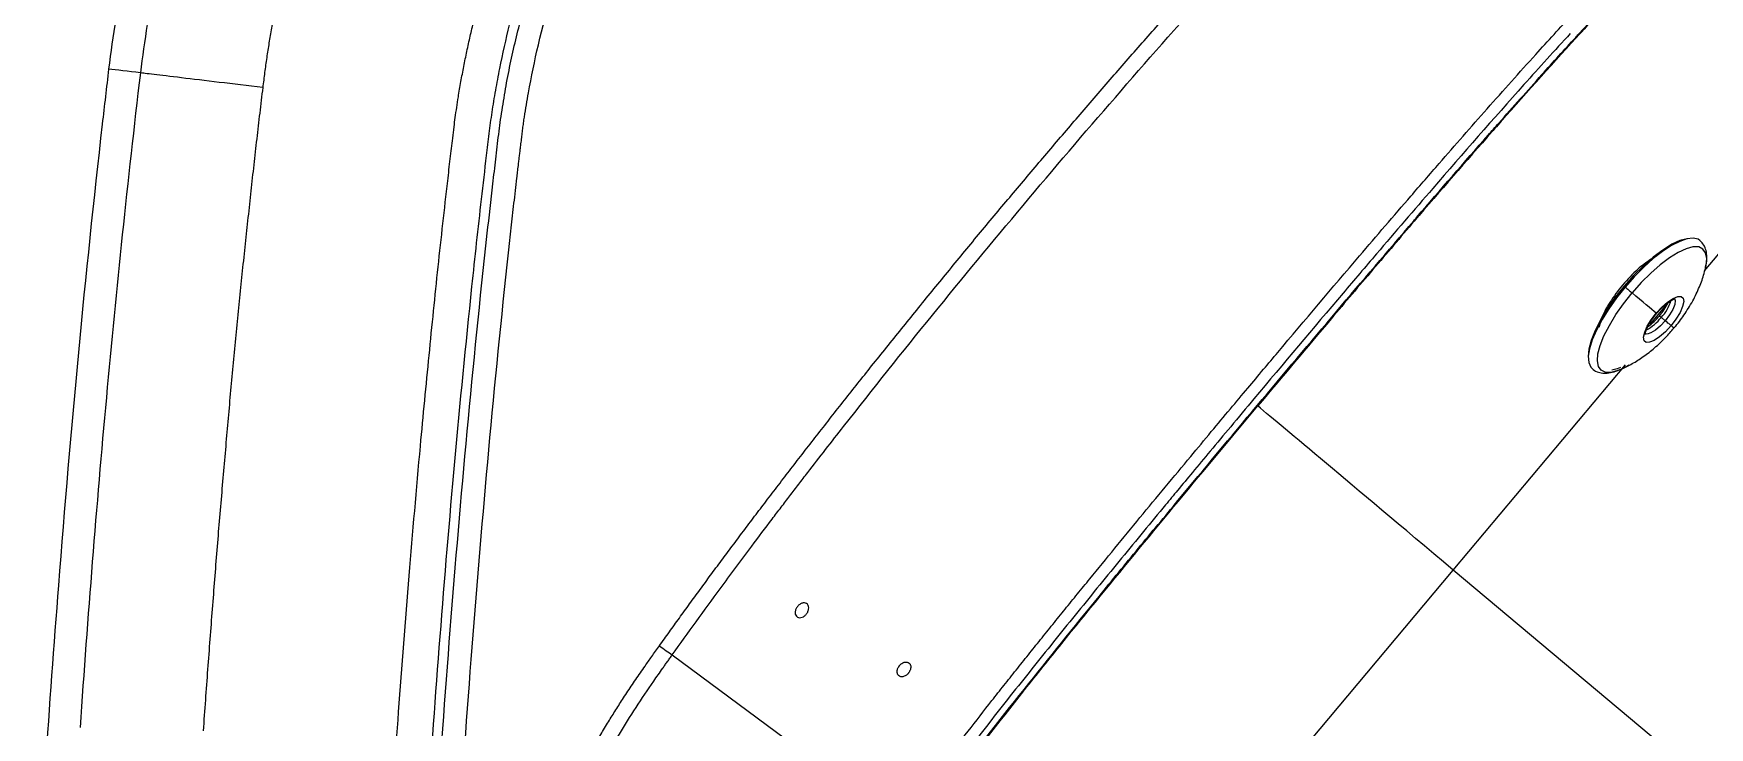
# Model space of a CAD drawing. Extents: x -50 to 28, y -10 to 124.
# Drawn here: x -49.94 to -39.7, y 67.32 to 71.56 of the extents above; entities that cross this region are included whole.
import ezdxf

# ---------------------------------------------------------------- set-up
doc = ezdxf.new("R2010")
doc.units = 0
doc.header["$MEASUREMENT"] = 0
doc.layers.add('GEOMETRY', color=2, linetype='Continuous', lineweight=25)

# ---------------------------------------------------------------- blocks, each defined once
blk = doc.blocks.new('2026 EXCURSION-ENTICE')
at = {"layer": 'GEOMETRY'}
for p, q in [((-28.244, -8.817), (-26.417, -6.639)), ((-28.536, -8.726), (-28.562, -8.738)), ((-28.568, -9.134), (-28.486, -9.036)), ((-28.519, -9.091), (-28.508, -9.1)), ((-28.483, -9.121), (-28.508, -9.1)), ((-28.486, -9.036), (-28.492, -9.031)), ((-28.568, -9.134), (-28.574, -9.129)), ((-29.779, -10.645), (-28.726, -9.391)), ((-30.816, -11.881), (-29.779, -10.645)), ((-28.093, -12.059), (-29.779, -10.645)), ((-32.4, -11.377), (-32.406, -11.384))]:
    blk.add_line(p, q, dxfattribs=at)
at = {"layer": 'GEOMETRY', "flags": 128}
for points in [[(-28.347, -8.619), (-28.35, -8.62), (-28.394, -8.631), (-28.444, -8.654), (-28.499, -8.689), (-28.557, -8.733), (-28.617, -8.785), (-28.677, -8.845), (-28.735, -8.91)], [(-28.272, -8.631), (-28.283, -8.623), (-28.313, -8.616), (-28.351, -8.62), (-28.395, -8.636), (-28.446, -8.661), (-28.5, -8.697), (-28.557, -8.741), (-28.615, -8.793), (-28.673, -8.852), (-28.729, -8.915)], [(-28.238, -8.804), (-28.234, -8.783), (-28.23, -8.74), (-28.237, -8.706), (-28.253, -8.683), (-28.279, -8.67), (-28.314, -8.67), (-28.356, -8.681), (-28.404, -8.704), (-28.458, -8.737), (-28.514, -8.779), (-28.572, -8.83), (-28.63, -8.888), (-28.686, -8.951)], [(-28.735, -8.91), (-28.789, -8.978), (-28.837, -9.047), (-28.879, -9.116), (-28.912, -9.181), (-28.936, -9.241), (-28.95, -9.295), (-28.954, -9.339), (-28.954, -9.345)], [(-28.729, -8.915), (-28.731, -8.913), (-28.732, -8.912), (-28.734, -8.911), (-28.734, -8.91), (-28.735, -8.91), (-28.735, -8.91), (-28.735, -8.91), (-28.735, -8.91)], [(-28.729, -8.915), (-28.782, -8.981), (-28.829, -9.048), (-28.87, -9.114), (-28.904, -9.178), (-28.93, -9.238), (-28.946, -9.292), (-28.954, -9.338), (-28.951, -9.376), (-28.939, -9.405), (-28.929, -9.415)], [(-28.753, -9.418), (-28.773, -9.426), (-28.815, -9.437), (-28.85, -9.436), (-28.875, -9.424), (-28.892, -9.401), (-28.898, -9.367), (-28.895, -9.323), (-28.881, -9.272), (-28.858, -9.213), (-28.825, -9.15), (-28.785, -9.084), (-28.738, -9.017), (-28.686, -8.951)], [(-28.729, -8.915), (-28.724, -8.919), (-28.718, -8.924), (-28.712, -8.929), (-28.707, -8.934), (-28.701, -8.938), (-28.696, -8.943), (-28.691, -8.947), (-28.686, -8.951)], [(-28.538, -9.075), (-28.551, -9.064), (-28.566, -9.052), (-28.582, -9.038), (-28.6, -9.023), (-28.619, -9.007), (-28.64, -8.99), (-28.663, -8.971), (-28.686, -8.951)], [(-28.538, -9.075), (-28.504, -9.038), (-28.469, -9.007), (-28.436, -8.985), (-28.407, -8.973), (-28.386, -8.972), (-28.373, -8.983), (-28.37, -9.004), (-28.377, -9.034), (-28.393, -9.071), (-28.418, -9.111), (-28.448, -9.151)], [(-28.427, -8.985), (-28.422, -8.998), (-28.425, -9.022), (-28.437, -9.052), (-28.457, -9.086), (-28.483, -9.121)], [(-28.448, -9.151), (-28.482, -9.188), (-28.518, -9.219), (-28.551, -9.241), (-28.579, -9.253), (-28.6, -9.254), (-28.613, -9.243), (-28.616, -9.222), (-28.609, -9.192), (-28.593, -9.155), (-28.569, -9.115), (-28.538, -9.075)], [(-28.538, -9.075), (-28.537, -9.077), (-28.536, -9.077)], [(-28.483, -9.121), (-28.513, -9.153), (-28.543, -9.179), (-28.571, -9.196), (-28.594, -9.203), (-28.609, -9.199), (-28.609, -9.199)], [(-28.448, -9.151), (-28.45, -9.149), (-28.453, -9.146), (-28.457, -9.143), (-28.462, -9.139), (-28.467, -9.135), (-28.472, -9.13), (-28.478, -9.126), (-28.483, -9.121)], [(-28.758, -9.407), (-28.777, -9.415), (-28.809, -9.424)], [(-28.758, -9.407), (-28.777, -9.415), (-28.809, -9.424)], [(-28.706, -9.393), (-28.724, -9.403), (-28.753, -9.418)], [(-34.554, -11.164), (-33.862, -11.676), (-33.17, -12.188)]]:
    blk.add_lwpolyline(points, dxfattribs=at)
at = {"layer": 'GEOMETRY'}
for centre, radius, start, end in [((-28.797, -8.85), 0.368, 319.0725, 334.0798), ((-28.705, -8.918), 0.269, 317.1304, 342.5122), ((-28.722, -8.939), 0.268, 297.4201, 322.8651), ((-28.805, -8.859), 0.368, 305.9219, 320.9105), ((-41.419, -24.609), 20.179, 49.9322, 50.0002)]:
    blk.add_arc(centre, radius, start, end, dxfattribs=at)
for points, knots in [([(36.643, -38.985), (36.643, -38.954), (36.643, -38.921), (36.643, -38.852), (36.643, -38.816), (36.643, -38.704), (36.643, -38.626), (36.643, -38.472), (36.643, -38.396), (36.643, -38.292), (36.643, -38.259), (36.643, -38.196), (36.643, -38.166), (36.643, -38.111), (36.643, -38.085), (36.643, -38.037), (36.643, -38.014), (36.643, -37.969), (36.643, -37.946), (36.643, -37.902), (36.643, -37.879), (36.643, -37.767), (36.643, -37.678), (36.643, -37.23), (36.643, -36.871), (36.642, -36.148), (36.642, -35.785), (36.641, -35.053), (36.64, -34.685), (36.636, -33.578), (36.633, -32.836), (36.626, -31.733), (36.623, -31.367), (36.617, -30.639), (36.614, -30.277), (36.607, -29.558), (36.604, -29.2), (36.595, -28.484), (36.591, -28.127), (36.577, -27.054), (36.566, -26.339), (36.528, -24.198), (36.497, -22.774), (36.438, -20.634), (36.416, -19.92), (36.38, -18.848), (36.367, -18.49), (36.341, -17.775), (36.327, -17.417), (36.297, -16.702), (36.282, -16.344), (36.249, -15.628), (36.232, -15.269), (36.196, -14.553), (36.177, -14.195), (36.137, -13.479), (36.116, -13.121), (36.049, -12.049), (35.999, -11.335), (35.881, -9.907), (35.813, -9.194), (35.723, -8.393), (35.713, -8.304), (35.697, -8.17), (35.692, -8.126), (35.682, -8.037), (35.677, -7.992), (35.665, -7.903), (35.659, -7.858), (35.645, -7.768), (35.637, -7.724), (35.621, -7.636), (35.613, -7.592), (35.595, -7.504), (35.585, -7.459), (35.492, -7.062), (35.374, -6.717), (35.071, -6.059), (34.886, -5.746), (34.456, -5.162), (34.212, -4.892), (33.673, -4.406), (33.379, -4.191), (32.753, -3.824), (32.422, -3.672), (31.907, -3.497), (31.732, -3.448), (31.467, -3.387), (31.379, -3.369), (31.245, -3.345), (31.2, -3.337), (31.11, -3.324), (31.065, -3.318), (30.998, -3.309), (30.976, -3.306), (30.931, -3.301), (30.909, -3.299), (30.864, -3.293), (30.842, -3.291), (30.796, -3.285), (30.773, -3.283), (30.702, -3.274), (30.653, -3.269), (30.554, -3.258), (30.505, -3.252), (30.435, -3.244), (30.411, -3.242), (30.366, -3.237), (30.344, -3.234), (30.277, -3.227), (30.232, -3.222), (30.099, -3.208), (30.01, -3.198), (29.208, -3.116), (28.494, -3.054), (27.066, -2.944), (26.352, -2.898), (25.459, -2.845), (25.28, -2.835), (24.922, -2.815), (24.744, -2.806), (24.208, -2.777), (23.852, -2.76), (23.144, -2.726), (22.791, -2.71), (22.088, -2.679), (21.737, -2.665), (21.036, -2.637), (20.684, -2.624), (19.979, -2.599), (19.625, -2.587), (18.914, -2.564), (18.557, -2.554), (17.841, -2.533), (17.484, -2.523), (16.41, -2.495), (15.694, -2.478), (14.261, -2.448), (13.544, -2.435), (12.109, -2.411), (11.392, -2.401), (9.959, -2.383), (9.243, -2.375), (8.169, -2.366), (7.811, -2.363), (7.274, -2.359), (7.095, -2.358), (6.734, -2.356), (6.552, -2.355), (6.182, -2.353), (5.995, -2.352), (5.617, -2.35), (5.425, -2.349), (4.845, -2.347), (4.451, -2.346), (3.863, -2.344), (3.668, -2.344), (3.279, -2.343), (3.087, -2.343), (2.706, -2.342), (2.518, -2.342), (2.146, -2.341), (1.963, -2.341), (1.6, -2.34), (1.42, -2.34), (1.062, -2.34), (0.884, -2.34), (0.347, -2.34), (-0.011, -2.34), (-1.085, -2.34), (-1.8, -2.34), (-3.232, -2.343), (-3.947, -2.344), (-5.379, -2.349), (-6.094, -2.352), (-7.526, -2.361), (-8.241, -2.366), (-9.674, -2.38), (-10.391, -2.388), (-11.827, -2.407), (-12.546, -2.418), (-13.983, -2.443), (-14.701, -2.457), (-16.136, -2.488), (-16.853, -2.506), (-17.747, -2.53), (-17.926, -2.535), (-18.284, -2.546), (-18.463, -2.551), (-18.999, -2.567), (-19.355, -2.578), (-20.064, -2.602), (-20.415, -2.615), (-21.116, -2.641), (-21.464, -2.654), (-22.161, -2.683), (-22.51, -2.697), (-23.209, -2.729), (-23.561, -2.745), (-24.268, -2.78), (-24.623, -2.799), (-25.159, -2.828), (-25.338, -2.838), (-25.695, -2.859), (-25.874, -2.87), (-26.41, -2.903), (-26.768, -2.926), (-27.483, -2.976), (-27.841, -3.003), (-28.557, -3.061), (-28.914, -3.092), (-29.45, -3.142), (-29.628, -3.16), (-29.895, -3.187), (-29.984, -3.196), (-30.118, -3.21), (-30.163, -3.215), (-30.229, -3.222), (-30.252, -3.224), (-30.297, -3.229), (-30.321, -3.232), (-30.391, -3.239), (-30.44, -3.245), (-30.54, -3.256), (-30.59, -3.262), (-30.688, -3.273), (-30.735, -3.278), (-30.827, -3.289), (-30.871, -3.294), (-30.938, -3.302), (-30.96, -3.305), (-31.005, -3.31), (-31.027, -3.313), (-31.095, -3.322), (-31.14, -3.328), (-31.274, -3.349), (-31.363, -3.366), (-31.807, -3.459), (-32.154, -3.569), (-32.819, -3.858), (-33.137, -4.036), (-33.731, -4.452), (-34.006, -4.691), (-34.503, -5.218), (-34.725, -5.507), (-35.106, -6.124), (-35.265, -6.452), (-35.451, -6.963), (-35.505, -7.136), (-35.572, -7.401), (-35.592, -7.49), (-35.619, -7.624), (-35.627, -7.668), (-35.639, -7.735), (-35.643, -7.758), (-35.65, -7.802), (-35.654, -7.825), (-35.66, -7.869), (-35.663, -7.89), (-35.669, -7.933), (-35.672, -7.955), (-35.677, -8), (-35.68, -8.022), (-35.685, -8.067), (-35.688, -8.089), (-35.701, -8.2), (-35.711, -8.289), (-35.742, -8.556), (-35.761, -8.734), (-35.855, -9.624), (-35.919, -10.338), (-36.03, -11.766), (-36.078, -12.481), (-36.163, -13.91), (-36.201, -14.625), (-36.27, -16.055), (-36.301, -16.77), (-36.358, -18.201), (-36.383, -18.916), (-36.43, -20.345), (-36.45, -21.059), (-36.488, -22.485), (-36.505, -23.197), (-36.535, -24.622), (-36.549, -25.335), (-36.572, -26.763), (-36.583, -27.478), (-36.594, -28.372), (-36.596, -28.551), (-36.6, -28.909), (-36.602, -29.088), (-36.608, -29.625), (-36.612, -29.985), (-36.618, -30.708), (-36.621, -31.072), (-36.626, -31.804), (-36.629, -32.173), (-36.635, -33.282), (-36.638, -34.026), (-36.641, -35.133), (-36.642, -35.5), (-36.643, -36.23), (-36.643, -36.592), (-36.643, -37.313), (-36.643, -37.671), (-36.643, -38.074), (-36.643, -38.119), (-36.643, -38.208), (-36.643, -38.252), (-36.643, -38.338), (-36.643, -38.381), (-36.643, -38.463), (-36.643, -38.502), (-36.643, -38.619), (-36.643, -38.692), (-36.643, -38.837), (-36.643, -38.909), (-36.643, -38.985)], [0, 0, 0, 0, 0.000488, 0.000488, 0.000977, 0.000977, 0.001953, 0.001953, 0.00293, 0.00293, 0.003418, 0.003418, 0.003906, 0.003906, 0.004395, 0.004395, 0.004883, 0.004883, 0.005371, 0.005371, 0.005859, 0.005859, 0.007813, 0.007813, 0.015625, 0.015625, 0.023438, 0.023438, 0.03125, 0.03125, 0.046875, 0.046875, 0.054688, 0.054688, 0.0625, 0.0625, 0.070313, 0.070313, 0.078125, 0.078125, 0.09375, 0.09375, 0.125, 0.125, 0.140625, 0.140625, 0.148438, 0.148438, 0.15625, 0.15625, 0.164063, 0.164063, 0.171875, 0.171875, 0.179688, 0.179688, 0.1875, 0.1875, 0.203125, 0.203125, 0.21875, 0.21875, 0.220703, 0.220703, 0.22168, 0.22168, 0.222656, 0.222656, 0.223633, 0.223633, 0.224609, 0.224609, 0.225586, 0.225586, 0.226563, 0.226563, 0.234375, 0.234375, 0.242188, 0.242188, 0.25, 0.25, 0.257813, 0.257813, 0.265625, 0.265625, 0.269531, 0.269531, 0.271484, 0.271484, 0.272461, 0.272461, 0.273438, 0.273438, 0.273926, 0.273926, 0.274414, 0.274414, 0.274902, 0.274902, 0.275391, 0.275391, 0.276367, 0.276367, 0.277344, 0.277344, 0.277832, 0.277832, 0.27832, 0.27832, 0.279297, 0.279297, 0.28125, 0.28125, 0.296875, 0.296875, 0.3125, 0.3125, 0.316406, 0.316406, 0.320313, 0.320313, 0.328125, 0.328125, 0.335938, 0.335938, 0.34375, 0.34375, 0.351563, 0.351563, 0.359375, 0.359375, 0.367188, 0.367188, 0.375, 0.375, 0.390625, 0.390625, 0.40625, 0.40625, 0.421875, 0.421875, 0.4375, 0.4375, 0.445313, 0.445313, 0.449219, 0.449219, 0.453125, 0.453125, 0.457031, 0.457031, 0.460938, 0.460938, 0.46875, 0.46875, 0.472656, 0.472656, 0.476563, 0.476563, 0.480469, 0.480469, 0.484375, 0.484375, 0.488281, 0.488281, 0.492188, 0.492188, 0.5, 0.5, 0.515625, 0.515625, 0.53125, 0.53125, 0.546875, 0.546875, 0.5625, 0.5625, 0.578125, 0.578125, 0.59375, 0.59375, 0.609375, 0.609375, 0.625, 0.625, 0.628906, 0.628906, 0.632813, 0.632813, 0.640625, 0.640625, 0.648438, 0.648438, 0.65625, 0.65625, 0.664063, 0.664063, 0.671875, 0.671875, 0.679688, 0.679688, 0.683594, 0.683594, 0.6875, 0.6875, 0.695313, 0.695313, 0.703125, 0.703125, 0.710938, 0.710938, 0.714844, 0.714844, 0.716797, 0.716797, 0.717773, 0.717773, 0.718262, 0.718262, 0.71875, 0.71875, 0.719727, 0.719727, 0.720703, 0.720703, 0.72168, 0.72168, 0.722656, 0.722656, 0.723145, 0.723145, 0.723633, 0.723633, 0.724609, 0.724609, 0.726563, 0.726563, 0.734375, 0.734375, 0.742188, 0.742188, 0.75, 0.75, 0.757813, 0.757813, 0.765625, 0.765625, 0.769531, 0.769531, 0.771484, 0.771484, 0.772461, 0.772461, 0.772949, 0.772949, 0.773438, 0.773438, 0.773926, 0.773926, 0.774414, 0.774414, 0.774902, 0.774902, 0.775391, 0.775391, 0.777344, 0.777344, 0.78125, 0.78125, 0.796875, 0.796875, 0.8125, 0.8125, 0.828125, 0.828125, 0.84375, 0.84375, 0.859375, 0.859375, 0.875, 0.875, 0.890625, 0.890625, 0.90625, 0.90625, 0.921875, 0.921875, 0.925781, 0.925781, 0.929688, 0.929688, 0.9375, 0.9375, 0.945313, 0.945313, 0.953125, 0.953125, 0.96875, 0.96875, 0.976563, 0.976563, 0.984375, 0.984375, 0.992188, 0.992188, 0.993164, 0.993164, 0.994141, 0.994141, 0.995117, 0.995117, 0.996094, 0.996094, 0.998047, 0.998047, 1, 1, 1, 1]), ([(-36.141, -14.653), (-36.12, -14.248), (-36.098, -13.843), (-36.051, -13.033), (-36.026, -12.628), (-35.944, -11.414), (-35.882, -10.605), (-35.769, -9.393), (-35.729, -8.99), (-35.673, -8.486), (-35.662, -8.385), (-35.644, -8.234), (-35.638, -8.183), (-35.63, -8.108), (-35.627, -8.083), (-35.621, -8.032), (-35.618, -8.007), (-35.611, -7.957), (-35.608, -7.933), (-35.602, -7.885), (-35.598, -7.86), (-35.59, -7.81), (-35.586, -7.785), (-35.578, -7.735), (-35.574, -7.71), (-35.551, -7.585), (-35.53, -7.485), (-35.482, -7.287), (-35.455, -7.188), (-35.396, -6.994), (-35.364, -6.897), (-35.258, -6.611), (-35.177, -6.425), (-34.903, -5.881), (-34.678, -5.539), (-34.287, -5.072), (-34.147, -4.924), (-33.852, -4.644), (-33.697, -4.513), (-33.209, -4.147), (-32.856, -3.941), (-32.298, -3.696), (-32.107, -3.625), (-31.719, -3.506), (-31.521, -3.457), (-31.272, -3.411), (-31.222, -3.402), (-31.121, -3.386), (-31.071, -3.379), (-30.97, -3.366), (-30.92, -3.36), (-30.844, -3.352), (-30.819, -3.349), (-30.768, -3.343), (-30.741, -3.34), (-30.661, -3.33), (-30.605, -3.324), (-30.492, -3.311), (-30.436, -3.305), (-30.354, -3.296), (-30.327, -3.293), (-30.275, -3.287), (-30.249, -3.284), (-30.198, -3.279), (-30.173, -3.276), (-30.123, -3.271), (-30.097, -3.268), (-29.669, -3.223), (-29.265, -3.184), (-28.455, -3.112), (-28.05, -3.079), (-27.239, -3.019), (-26.834, -2.991), (-26.023, -2.938), (-25.618, -2.914), (-25.214, -2.892)], [0, 0, 0, 0, 0.0625, 0.0625, 0.125, 0.125, 0.25, 0.25, 0.3125, 0.3125, 0.328125, 0.328125, 0.335937, 0.335937, 0.339844, 0.339844, 0.34375, 0.34375, 0.347656, 0.347656, 0.351562, 0.351562, 0.355469, 0.355469, 0.359375, 0.359375, 0.375, 0.375, 0.390625, 0.390625, 0.40625, 0.40625, 0.4375, 0.4375, 0.5, 0.5, 0.53125, 0.53125, 0.5625, 0.5625, 0.625, 0.625, 0.65625, 0.65625, 0.6875, 0.6875, 0.695313, 0.695313, 0.703125, 0.703125, 0.710938, 0.710938, 0.714844, 0.714844, 0.71875, 0.71875, 0.726563, 0.726563, 0.734375, 0.734375, 0.738281, 0.738281, 0.742188, 0.742188, 0.746094, 0.746094, 0.75, 0.75, 0.8125, 0.8125, 0.875, 0.875, 0.9375, 0.9375, 1, 1, 1, 1]), ([(-36.881, -6.78), (-36.886, -6.797), (-36.895, -6.831), (-36.908, -6.882), (-36.92, -6.933), (-36.932, -6.985), (-36.944, -7.036), (-36.955, -7.088), (-36.966, -7.139), (-36.977, -7.191), (-36.99, -7.255), (-37.004, -7.333), (-37.019, -7.423), (-37.033, -7.513), (-37.046, -7.604), (-37.053, -7.665), (-37.057, -7.696)], [0, 0, 0, 0, 0.056579, 0.113147, 0.169705, 0.226259, 0.282812, 0.339367, 0.395927, 0.452498, 0.509081, 0.606403, 0.704137, 0.802302, 0.900917, 1, 1, 1, 1]), ([(-28.515, -6.849), (-28.602, -6.938), (-28.688, -7.027), (-28.859, -7.208), (-28.943, -7.299), (-29.027, -7.391)], [0, 0, 0, 0, 0.5, 0.5, 1, 1, 1, 1]), ([(-35.861, -7.753), (-35.859, -7.738), (-35.854, -7.706), (-35.845, -7.66), (-35.837, -7.613), (-35.828, -7.567), (-35.819, -7.521), (-35.809, -7.475), (-35.799, -7.428), (-35.789, -7.382), (-35.778, -7.337), (-35.767, -7.291), (-35.756, -7.245), (-35.744, -7.199), (-35.731, -7.154), (-35.719, -7.108), (-35.706, -7.063), (-35.696, -7.033), (-35.692, -7.018)], [0, 0, 0, 0, 0.062582, 0.125132, 0.187654, 0.250154, 0.312635, 0.375103, 0.437561, 0.500014, 0.562467, 0.624924, 0.687389, 0.749868, 0.812363, 0.874881, 0.937425, 1, 1, 1, 1]), ([(-32.024, -7.818), (-31.991, -7.78), (-31.926, -7.704), (-31.828, -7.591), (-31.73, -7.479), (-31.632, -7.368), (-31.535, -7.258), (-31.438, -7.149), (-31.373, -7.077), (-31.341, -7.041)], [0, 0, 0, 0, 0.14587, 0.290733, 0.434592, 0.577446, 0.719299, 0.860149, 1, 1, 1, 1]), ([(-29.275, -7.494), (-29.201, -7.411), (-29.126, -7.33), (-28.976, -7.168), (-28.902, -7.088), (-28.827, -7.009)], [0, 0, 0, 0, 0.5, 0.5, 1, 1, 1, 1]), ([(-29.865, -8.16), (-29.768, -8.048), (-29.67, -7.936), (-29.473, -7.714), (-29.374, -7.603), (-29.275, -7.494)], [0, 0, 0, 0, 0.5, 0.5, 1, 1, 1, 1]), ([(-37.805, -7.606), (-37.883, -8.263), (-37.952, -8.924), (-38.074, -10.257), (-38.127, -10.929), (-38.174, -11.607)], [0, 0, 0, 0, 0.5, 0.5, 1, 1, 1, 1]), ([(-37.057, -7.696), (-37.148, -7.685), (-37.238, -7.674), (-37.407, -7.654), (-37.486, -7.645), (-37.622, -7.628), (-37.679, -7.621), (-37.764, -7.611), (-37.793, -7.608), (-37.805, -7.606)], [0, 0, 0, 0, 0.25, 0.25, 0.5, 0.5, 0.75, 0.75, 1, 1, 1, 1]), ([(-37.057, -7.696), (-37.063, -7.748), (-37.076, -7.852), (-37.094, -8.01), (-37.112, -8.169), (-37.13, -8.328), (-37.147, -8.49), (-37.165, -8.652), (-37.182, -8.816), (-37.198, -8.981), (-37.215, -9.147), (-37.231, -9.315), (-37.247, -9.484), (-37.258, -9.597), (-37.263, -9.654)], [0, 0, 0, 0, 0.079857, 0.160345, 0.241464, 0.323214, 0.405596, 0.48861, 0.572257, 0.656537, 0.741451, 0.827, 0.913182, 1, 1, 1, 1]), ([(-35.926, -8.266), (-35.921, -8.221), (-35.911, -8.134), (-35.898, -8.024), (-35.888, -7.94), (-35.88, -7.878), (-35.871, -7.817), (-35.864, -7.774), (-35.861, -7.753)], [0, 0, 0, 0, 0.26363, 0.507836, 0.641872, 0.752376, 0.874758, 1, 1, 1, 1]), ([(-35.457, -7.876), (-35.453, -7.851), (-35.449, -7.826), (-35.441, -7.777), (-35.437, -7.753), (-35.433, -7.728)], [0, 0, 0, 0, 0.5, 0.5, 1, 1, 1, 1]), ([(-35.476, -8.021), (-35.475, -8.008), (-35.473, -7.996), (-35.47, -7.972), (-35.469, -7.96), (-35.466, -7.936), (-35.464, -7.924), (-35.461, -7.9), (-35.459, -7.888), (-35.457, -7.876)], [0, 0, 0, 0, 0.25, 0.25, 0.5, 0.5, 0.75, 0.75, 1, 1, 1, 1]), ([(-32.693, -8.609), (-32.661, -8.571), (-32.598, -8.495), (-32.503, -8.381), (-32.407, -8.268), (-32.312, -8.155), (-32.216, -8.042), (-32.12, -7.93), (-32.056, -7.856), (-32.024, -7.818)], [0, 0, 0, 0, 0.143428, 0.286664, 0.429709, 0.572564, 0.71523, 0.857708, 1, 1, 1, 1]), ([(-35.494, -8.173), (-35.493, -8.163), (-35.492, -8.153), (-35.49, -8.134), (-35.489, -8.125), (-35.487, -8.106), (-35.485, -8.097), (-35.483, -8.078), (-35.482, -8.069), (-35.481, -8.059)], [0, 0, 0, 0, 0.25, 0.25, 0.5, 0.5, 0.75, 0.75, 1, 1, 1, 1]), ([(-35.481, -8.059), (-35.48, -8.053), (-35.479, -8.046), (-35.478, -8.033), (-35.477, -8.027), (-35.476, -8.021)], [0, 0, 0, 0, 0.5, 0.5, 1, 1, 1, 1]), ([(-35.512, -8.326), (-35.509, -8.3), (-35.506, -8.275), (-35.502, -8.237), (-35.501, -8.225), (-35.498, -8.199), (-35.496, -8.186), (-35.494, -8.173)], [0, 0, 0, 0, 0.5, 0.5, 0.75, 0.75, 1, 1, 1, 1]), ([(-36.855, -34.324), (-36.854, -34.132), (-36.853, -33.749), (-36.85, -33.177), (-36.847, -32.61), (-36.844, -32.049), (-36.84, -31.494), (-36.836, -30.943), (-36.832, -30.399), (-36.827, -29.859), (-36.821, -29.325), (-36.815, -28.797), (-36.809, -28.274), (-36.79, -26.81), (-36.752, -24.474), (-36.674, -21.176), (-36.57, -17.962), (-36.463, -15.517), (-36.38, -13.942), (-36.333, -13.121), (-36.283, -12.315), (-36.226, -11.496), (-36.164, -10.692), (-36.109, -10.058), (-36.067, -9.609), (-36.04, -9.334), (-36.013, -9.062), (-35.985, -8.793), (-35.956, -8.528), (-35.936, -8.353), (-35.926, -8.266)], [0, 0, 0, 0, 0.022135, 0.044061, 0.065779, 0.087289, 0.108591, 0.129684, 0.150568, 0.171245, 0.191713, 0.211973, 0.232024, 0.251868, 0.380332, 0.500739, 0.631215, 0.750188, 0.782265, 0.812612, 0.84476, 0.875057, 0.907031, 0.937534, 0.948272, 0.958879, 0.969355, 0.979701, 0.989915, 1, 1, 1, 1]), ([(-35.546, -8.63), (-35.541, -8.579), (-35.535, -8.529), (-35.527, -8.454), (-35.524, -8.429), (-35.518, -8.378), (-35.515, -8.352), (-35.512, -8.326)], [0, 0, 0, 0, 0.5, 0.5, 0.75, 0.75, 1, 1, 1, 1]), ([(-30.018, -8.513), (-30.102, -8.611), (-30.186, -8.71), (-30.355, -8.908), (-30.44, -9.008), (-30.525, -9.109)], [0, 0, 0, 0, 0.5, 0.5, 1, 1, 1, 1]), ([(-33.346, -9.412), (-33.316, -9.374), (-33.255, -9.298), (-33.163, -9.184), (-33.071, -9.07), (-32.977, -8.955), (-32.883, -8.84), (-32.788, -8.724), (-32.725, -8.648), (-32.693, -8.609)], [0, 0, 0, 0, 0.1407276, 0.2821633, 0.4243081, 0.567163, 0.7107293, 0.8550079, 1, 1, 1, 1]), ([(-28.238, -8.799), (-28.236, -8.789), (-28.229, -8.761), (-28.228, -8.723), (-28.235, -8.684), (-28.249, -8.652), (-28.266, -8.637), (-28.273, -8.631)], [0, 0, 0, 0, 0.158259, 0.418708, 0.642417, 0.843093, 1, 1, 1, 1]), ([(-28.573, -8.746), (-28.599, -8.765), (-28.655, -8.805), (-28.746, -8.901), (-28.825, -9.009), (-28.877, -9.103), (-28.884, -9.145), (-28.887, -9.161)], [0, 0, 0, 0, 0.195426, 0.416903, 0.638467, 0.860216, 1, 1, 1, 1]), ([(-28.431, -9.166), (-28.427, -9.162), (-28.402, -9.134), (-28.36, -9.075), (-28.309, -8.992), (-28.27, -8.906), (-28.248, -8.844), (-28.241, -8.811), (-28.24, -8.805)], [0, 0, 0, 0, 0.040586, 0.270606, 0.519753, 0.750028, 0.961248, 1, 1, 1, 1]), ([(-28.536, -9.077), (-28.531, -9.071), (-28.517, -9.054), (-28.491, -9.029), (-28.462, -9.006), (-28.439, -8.992), (-28.424, -8.987), (-28.423, -8.987), (-28.422, -8.987)], [0, 0, 0, 0, 0.1069571, 0.3120021, 0.5149246, 0.7117123, 0.8735864, 1, 1, 1, 1]), ([(-28.605, -9.205), (-28.605, -9.204), (-28.605, -9.203), (-28.603, -9.187), (-28.593, -9.163), (-28.577, -9.133), (-28.557, -9.103), (-28.542, -9.084), (-28.536, -9.077)], [0, 0, 0, 0, 0.137568, 0.298208, 0.474012, 0.665137, 0.865366, 1, 1, 1, 1]), ([(-28.752, -9.417), (-28.729, -9.406), (-28.683, -9.384), (-28.615, -9.34), (-28.547, -9.287), (-28.484, -9.228), (-28.447, -9.185), (-28.431, -9.166)], [0, 0, 0, 0, 0.181666, 0.37813, 0.589415, 0.815061, 1, 1, 1, 1]), ([(-31.384, -9.951), (-31.342, -9.9), (-31.262, -9.803), (-31.145, -9.664), (-31.039, -9.537), (-30.942, -9.422), (-30.881, -9.349), (-30.852, -9.315)], [0, 0, 0, 0, 0.237603, 0.456501, 0.656554, 0.837717, 1, 1, 1, 1]), ([(-33.98, -10.225), (-33.955, -10.192), (-33.904, -10.125), (-33.828, -10.026), (-33.75, -9.925), (-33.671, -9.824), (-33.591, -9.722), (-33.511, -9.619), (-33.429, -9.516), (-33.374, -9.447), (-33.346, -9.412)], [0, 0, 0, 0, 0.121022, 0.243179, 0.366472, 0.4909, 0.616467, 0.743171, 0.871016, 1, 1, 1, 1]), ([(-28.928, -9.415), (-28.927, -9.416), (-28.917, -9.427), (-28.892, -9.437), (-28.856, -9.443), (-28.816, -9.439), (-28.784, -9.431), (-28.763, -9.421), (-28.758, -9.419)], [0, 0, 0, 0, 0.0369156, 0.2409739, 0.4434863, 0.663985, 0.9176725, 1, 1, 1, 1]), ([(-30.998, -9.598), (-31.045, -9.655), (-31.134, -9.762), (-31.26, -9.912), (-31.368, -10.042), (-31.459, -10.151), (-31.514, -10.217), (-31.538, -10.247)], [0, 0, 0, 0, 0.262845, 0.494276, 0.694311, 0.862909, 1, 1, 1, 1]), ([(-37.263, -9.654), (-37.268, -9.71), (-37.278, -9.824), (-37.293, -9.996), (-37.308, -10.17), (-37.323, -10.346), (-37.338, -10.524), (-37.352, -10.703), (-37.366, -10.884), (-37.38, -11.068), (-37.394, -11.253), (-37.408, -11.44), (-37.417, -11.565), (-37.421, -11.628)], [0, 0, 0, 0, 0.08622, 0.173376, 0.261469, 0.350501, 0.44047, 0.531377, 0.623223, 0.716008, 0.809733, 0.904396, 1, 1, 1, 1]), ([(-33.943, -10.333), (-33.925, -10.309), (-33.906, -10.285), (-33.87, -10.238), (-33.852, -10.214), (-33.817, -10.168), (-33.799, -10.144), (-33.762, -10.097), (-33.744, -10.073), (-33.653, -9.955), (-33.579, -9.861), (-33.506, -9.767)], [0, 0, 0, 0, 0.125, 0.125, 0.25, 0.25, 0.375, 0.375, 0.5, 0.5, 1, 1, 1, 1]), ([(-32.001, -10.699), (-31.899, -10.574), (-31.797, -10.449), (-31.592, -10.2), (-31.488, -10.075), (-31.384, -9.951)], [0, 0, 0, 0, 0.5, 0.5, 1, 1, 1, 1]), ([(-34.632, -11.108), (-34.612, -11.08), (-34.571, -11.023), (-34.51, -10.938), (-34.447, -10.851), (-34.383, -10.764), (-34.319, -10.676), (-34.253, -10.587), (-34.186, -10.498), (-34.119, -10.408), (-34.05, -10.316), (-34.003, -10.255), (-33.98, -10.225)], [0, 0, 0, 0, 0.094832, 0.190809, 0.287933, 0.386205, 0.485626, 0.586197, 0.687919, 0.790793, 0.894819, 1, 1, 1, 1]), ([(-31.944, -10.806), (-31.864, -10.707), (-31.784, -10.61), (-31.623, -10.414), (-31.542, -10.317), (-31.462, -10.22)], [0, 0, 0, 0, 0.5, 0.5, 1, 1, 1, 1]), ([(-31.538, -10.247), (-31.628, -10.355), (-31.717, -10.464), (-31.896, -10.681), (-31.985, -10.791), (-32.074, -10.9)], [0, 0, 0, 0, 0.5, 0.5, 1, 1, 1, 1]), ([(-32.599, -11.443), (-32.575, -11.412), (-32.526, -11.35), (-32.451, -11.256), (-32.377, -11.163), (-32.302, -11.07), (-32.227, -10.977), (-32.152, -10.884), (-32.077, -10.791), (-32.026, -10.73), (-32.001, -10.699)], [0, 0, 0, 0, 0.124623, 0.249395, 0.374231, 0.499144, 0.624157, 0.74929, 0.874565, 1, 1, 1, 1]), ([(-33.796, -10.88), (-33.793, -10.874), (-33.789, -10.869), (-33.78, -10.859), (-33.775, -10.855), (-33.767, -10.851), (-33.764, -10.849), (-33.759, -10.847), (-33.756, -10.847), (-33.748, -10.845), (-33.743, -10.846), (-33.734, -10.849), (-33.73, -10.851), (-33.724, -10.858), (-33.721, -10.863), (-33.719, -10.873), (-33.719, -10.879), (-33.721, -10.89), (-33.723, -10.896), (-33.727, -10.905), (-33.729, -10.908), (-33.733, -10.913), (-33.735, -10.916), (-33.741, -10.923), (-33.746, -10.927), (-33.757, -10.933), (-33.762, -10.935), (-33.773, -10.937), (-33.778, -10.936), (-33.787, -10.934), (-33.791, -10.931), (-33.798, -10.924), (-33.8, -10.919), (-33.802, -10.912), (-33.802, -10.909), (-33.802, -10.904), (-33.802, -10.901), (-33.8, -10.892), (-33.799, -10.886), (-33.796, -10.88)], [0, 0, 0, 0, 0.0625, 0.0625, 0.125, 0.125, 0.15625, 0.15625, 0.1875, 0.1875, 0.25, 0.25, 0.3125, 0.3125, 0.375, 0.375, 0.4375, 0.4375, 0.5, 0.5, 0.53125, 0.53125, 0.5625, 0.5625, 0.625, 0.625, 0.6875, 0.6875, 0.75, 0.75, 0.8125, 0.8125, 0.875, 0.875, 0.90625, 0.90625, 0.9375, 0.9375, 1, 1, 1, 1]), ([(-34.775, -11.485), (-34.739, -11.431), (-34.703, -11.377), (-34.649, -11.298), (-34.63, -11.271), (-34.607, -11.238), (-34.602, -11.232), (-34.593, -11.218), (-34.588, -11.211), (-34.578, -11.198), (-34.573, -11.191), (-34.563, -11.177), (-34.559, -11.17), (-34.554, -11.164)], [0, 0, 0, 0, 0.5, 0.5, 0.75, 0.75, 0.8125, 0.8125, 0.875, 0.875, 0.9375, 0.9375, 1, 1, 1, 1]), ([(-34.719, -11.232), (-34.706, -11.212), (-34.677, -11.171), (-34.648, -11.13), (-34.632, -11.108)], [0, 0, 0, 0, 0.463992, 1, 1, 1, 1]), ([(-34.632, -11.108), (-34.618, -11.118), (-34.603, -11.129), (-34.577, -11.148), (-34.564, -11.156), (-34.554, -11.164)], [0, 0, 0, 0, 0.5, 0.5, 1, 1, 1, 1]), ([(-34.804, -11.354), (-34.795, -11.341), (-34.777, -11.314), (-34.748, -11.273), (-34.729, -11.246), (-34.719, -11.232)], [0, 0, 0, 0, 0.319018, 0.652347, 1, 1, 1, 1]), ([(-33.101, -11.26), (-33.1, -11.258), (-33.097, -11.251), (-33.095, -11.239), (-33.096, -11.229), (-33.1, -11.22), (-33.106, -11.212), (-33.117, -11.207), (-33.132, -11.207), (-33.146, -11.213), (-33.156, -11.22), (-33.16, -11.224), (-33.162, -11.226), (-33.163, -11.227), (-33.163, -11.228), (-33.164, -11.228), (-33.164, -11.229), (-33.165, -11.23), (-33.167, -11.233), (-33.17, -11.237), (-33.174, -11.244), (-33.178, -11.254), (-33.18, -11.266), (-33.178, -11.276), (-33.175, -11.285), (-33.169, -11.292), (-33.158, -11.298), (-33.143, -11.298), (-33.129, -11.292), (-33.119, -11.285), (-33.115, -11.281), (-33.113, -11.279), (-33.112, -11.278), (-33.112, -11.277), (-33.111, -11.276), (-33.11, -11.276), (-33.109, -11.274), (-33.108, -11.272), (-33.104, -11.267), (-33.102, -11.263), (-33.101, -11.26)], [0, 0, 0, 0, 0.027631, 0.06938, 0.125167, 0.149739, 0.187781, 0.250165, 0.303677, 0.374784, 0.406041, 0.42179, 0.42961, 0.433513, 0.435464, 0.437415, 0.441318, 0.445224, 0.453054, 0.468817, 0.500051, 0.527851, 0.569567, 0.625119, 0.650951, 0.687777, 0.75009, 0.803604, 0.87462, 0.90602, 0.921637, 0.929447, 0.93336, 0.93532, 0.937282, 0.941215, 0.945161, 0.953053, 0.968707, 1, 1, 1, 1]), ([(-34.858, -11.436), (-34.849, -11.423), (-34.831, -11.395), (-34.813, -11.368), (-34.804, -11.354)], [0, 0, 0, 0, 0.4933, 1, 1, 1, 1]), ([(-34.949, -11.581), (-34.942, -11.569), (-34.927, -11.545), (-34.904, -11.509), (-34.881, -11.472), (-34.866, -11.448), (-34.858, -11.436)], [0, 0, 0, 0, 0.247655, 0.496864, 0.747641, 1, 1, 1, 1]), ([(-34.997, -11.66), (-34.989, -11.647), (-34.973, -11.621), (-34.957, -11.594), (-34.949, -11.581)], [0, 0, 0, 0, 0.490927, 1, 1, 1, 1])]:
    blk.add_open_spline(points, degree=3, knots=knots, dxfattribs=at)
for points in [[(-35.372, -7.434), (-35.322, -7.225), (-35.259, -7.02), (-35.183, -6.819)], [(-29.013, -7.37), (-28.851, -7.193), (-28.686, -7.018), (-28.518, -6.847)], [(-37.901, -6.974), (-37.942, -7.175), (-37.974, -7.379), (-37.999, -7.583)], [(-37.709, -7.013), (-37.749, -7.212), (-37.781, -7.41), (-37.805, -7.606)], [(-31.845, -7.756), (-31.656, -7.537), (-31.464, -7.32), (-31.27, -7.104)], [(-29.064, -7.366), (-29.159, -7.469), (-29.253, -7.573), (-29.347, -7.678)], [(-29.03, -7.389), (-29.024, -7.382), (-29.019, -7.376), (-29.013, -7.37)], [(-35.433, -7.728), (-35.415, -7.63), (-35.395, -7.532), (-35.372, -7.434)], [(-29.029, -7.389), (-29.202, -7.579), (-29.373, -7.771), (-29.543, -7.963)], [(-29.027, -7.391), (-29.192, -7.571), (-29.355, -7.753), (-29.516, -7.936)], [(-29.237, -7.617), (-29.169, -7.541), (-29.099, -7.464), (-29.03, -7.389)], [(-29.03, -7.388), (-29.03, -7.389), (-29.029, -7.389), (-29.029, -7.389)], [(-29.029, -7.389), (-29.029, -7.39), (-29.028, -7.39), (-29.028, -7.391)], [(-37.999, -7.583), (-38.012, -7.695), (-38.025, -7.807), (-38.038, -7.919)], [(-37.805, -7.606), (-37.88, -7.597), (-37.951, -7.589), (-37.999, -7.583)], [(-29.347, -7.678), (-29.534, -7.887), (-29.72, -8.099), (-29.904, -8.312)], [(-29.501, -7.913), (-29.413, -7.814), (-29.326, -7.715), (-29.237, -7.617)], [(-32.409, -8.416), (-32.222, -8.194), (-32.035, -7.974), (-31.845, -7.756)], [(-38.038, -7.919), (-38.144, -8.841), (-38.231, -9.78), (-38.306, -10.739)], [(-29.564, -7.988), (-29.717, -8.161), (-29.869, -8.336), (-30.019, -8.512)], [(-29.542, -7.965), (-29.701, -8.146), (-29.859, -8.328), (-30.018, -8.513)], [(-30.002, -8.488), (-29.857, -8.32), (-29.712, -8.153), (-29.566, -7.986)], [(-29.566, -7.986), (-29.544, -7.962), (-29.522, -7.937), (-29.501, -7.913)], [(-29.564, -7.988), (-29.557, -7.98), (-29.55, -7.972), (-29.543, -7.963)], [(-29.516, -7.936), (-29.525, -7.945), (-29.533, -7.955), (-29.542, -7.965)], [(-30.038, -8.359), (-29.981, -8.293), (-29.923, -8.226), (-29.865, -8.16)], [(-30.352, -8.725), (-30.248, -8.602), (-30.143, -8.481), (-30.038, -8.359)], [(-29.904, -8.312), (-30.019, -8.445), (-30.134, -8.578), (-30.248, -8.712)], [(-32.963, -9.087), (-32.78, -8.862), (-32.595, -8.638), (-32.409, -8.416)], [(-30.021, -8.511), (-30.015, -8.503), (-30.008, -8.496), (-30.002, -8.488)], [(-30.492, -9.063), (-30.336, -8.879), (-30.179, -8.695), (-30.021, -8.511)], [(-30.019, -8.512), (-30.02, -8.512), (-30.02, -8.511), (-30.021, -8.511)], [(-30.018, -8.514), (-30.018, -8.513), (-30.019, -8.513), (-30.019, -8.512)], [(-35.668, -9.835), (-35.631, -9.433), (-35.59, -9.031), (-35.546, -8.63)], [(-30.852, -9.315), (-30.686, -9.117), (-30.519, -8.92), (-30.352, -8.725)], [(-30.248, -8.712), (-30.316, -8.792), (-30.385, -8.872), (-30.453, -8.953)], [(-30.453, -8.953), (-30.636, -9.168), (-30.817, -9.383), (-30.998, -9.598)], [(-33.506, -9.767), (-33.326, -9.538), (-33.146, -9.312), (-32.963, -9.087)], [(-30.978, -9.639), (-30.816, -9.447), (-30.655, -9.255), (-30.492, -9.063)], [(-30.525, -9.109), (-30.674, -9.285), (-30.824, -9.463), (-30.974, -9.642)], [(-28.481, -9.027), (-28.481, -9.027), (-28.481, -9.028), (-28.482, -9.031), (-28.484, -9.033), (-28.485, -9.035), (-28.486, -9.036)], [(-28.568, -9.134), (-28.569, -9.134), (-28.57, -9.136), (-28.572, -9.138), (-28.574, -9.139), (-28.576, -9.14), (-28.576, -9.14)], [(-31.462, -10.22), (-31.301, -10.025), (-31.139, -9.832), (-30.978, -9.639)], [(-31.459, -10.223), (-31.298, -10.03), (-31.136, -9.836), (-30.974, -9.642)], [(-30.974, -9.642), (-30.975, -9.641), (-30.976, -9.64), (-30.978, -9.639)], [(-29.779, -10.645), (-30.428, -10.1), (-30.801, -9.787), (-30.974, -9.642)], [(-35.771, -11.04), (-35.739, -10.638), (-35.705, -10.237), (-35.668, -9.835)], [(-31.937, -10.804), (-31.779, -10.611), (-31.619, -10.417), (-31.459, -10.223)], [(-34.068, -10.499), (-34.026, -10.444), (-33.985, -10.388), (-33.943, -10.333)], [(-34.261, -10.759), (-34.197, -10.672), (-34.133, -10.586), (-34.068, -10.499)], [(-38.306, -10.739), (-38.363, -11.471), (-38.413, -12.216), (-38.458, -12.975)], [(-34.554, -11.164), (-34.457, -11.028), (-34.36, -10.893), (-34.261, -10.759)], [(-32.403, -11.375), (-32.252, -11.184), (-32.098, -10.995), (-31.944, -10.806)], [(-32.173, -11.094), (-32.095, -10.997), (-32.016, -10.901), (-31.937, -10.804)], [(-32.074, -10.9), (-32.163, -11.009), (-32.251, -11.119), (-32.339, -11.229)], [(-35.858, -12.246), (-35.831, -11.844), (-35.802, -11.442), (-35.771, -11.04)], [(-32.4, -11.377), (-32.325, -11.283), (-32.249, -11.188), (-32.173, -11.094)], [(-32.339, -11.229), (-32.427, -11.339), (-32.515, -11.449), (-32.601, -11.559)], [(-32.89, -11.816), (-32.794, -11.692), (-32.697, -11.568), (-32.599, -11.443)], [(-32.866, -11.968), (-32.714, -11.768), (-32.56, -11.571), (-32.403, -11.375)], [(-32.406, -11.384), (-32.56, -11.578), (-32.714, -11.773), (-32.864, -11.97)], [(-32.403, -11.375), (-32.402, -11.376), (-32.401, -11.377), (-32.4, -11.377)], [(-34.973, -11.815), (-34.911, -11.702), (-34.845, -11.592), (-34.775, -11.485)], [(-32.601, -11.559), (-32.775, -11.781), (-32.947, -12.004), (-33.114, -12.23)]]:
    blk.add_open_spline(points, degree=3, dxfattribs=at)

msp = doc.modelspace()

# ---------------------------------------------------------------- block references
msp.add_blockref('2026 EXCURSION-ENTICE', (-11.482, 78.927))

doc.saveas('drawing.dxf')
